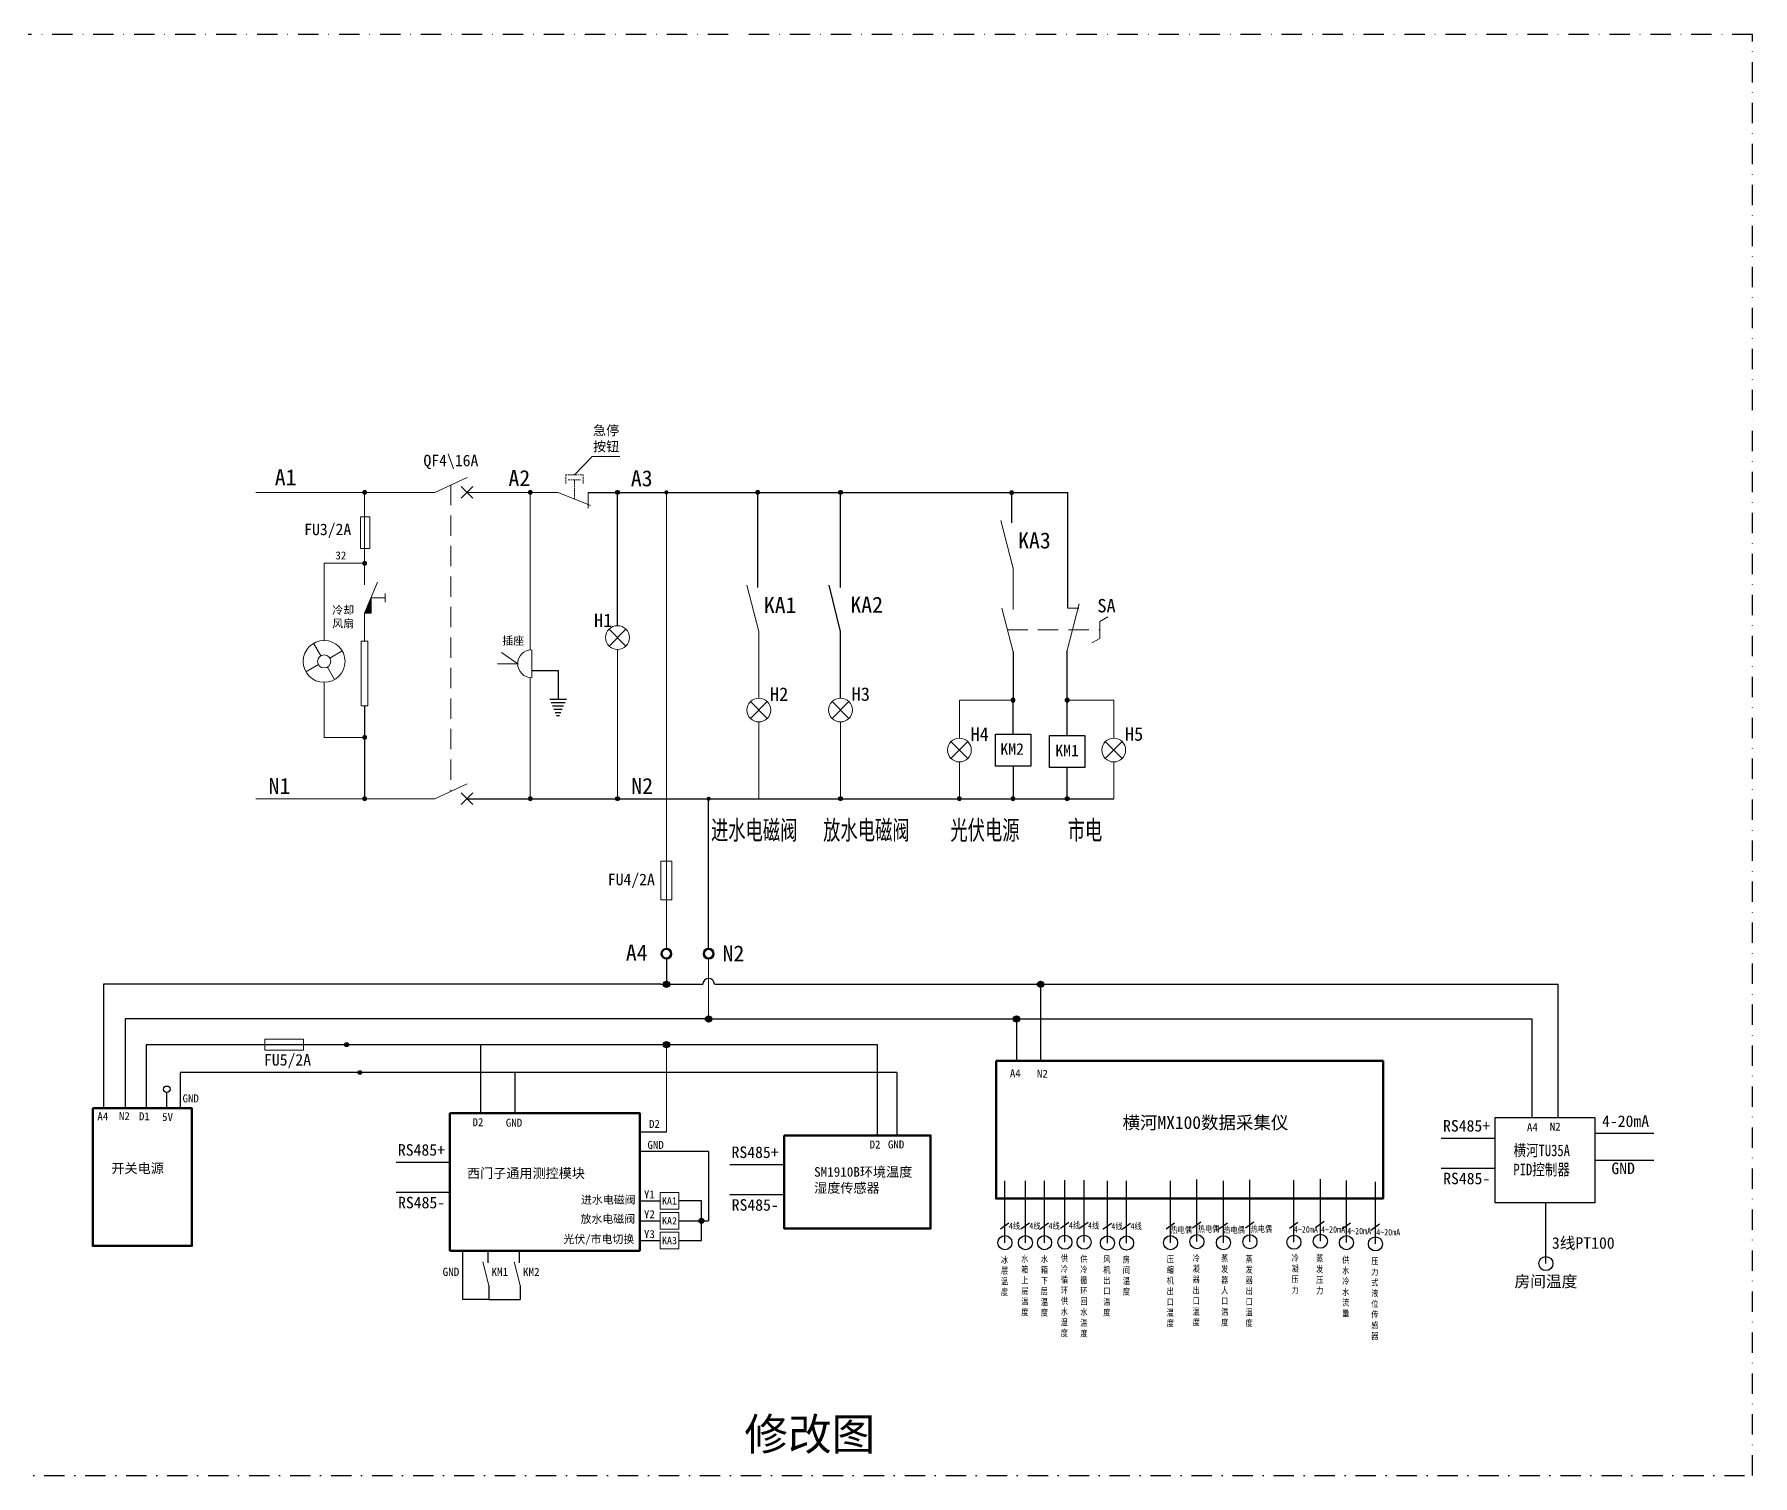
# Model space of a CAD drawing. Header units: millimetres. Extents: x -12 to 14427, y -3355744248 to 6060.
# Drawn here: x 6331 to 6868, y 2539 to 2989 of the extents above; entities that cross this region are included whole.
import ezdxf

# ---------------------------------------------------------------- set-up
doc = ezdxf.new("R2010")
doc.units = ezdxf.units.MM
for name, pattern in [('DASHDOT2', [12.7, 6.35, -3.175, 0, -3.175]), ('DASHED', [0.75, 0.5, -0.25]), ('DASHED2', [9.525, 6.35, -3.175])]:
    doc.linetypes.add(name, pattern=pattern)
doc.layers.add('1', color=7, linetype='Continuous')
doc.layers.add('图框_外框线', color=7, linetype='Continuous')
doc.layers.add('总内框线', color=7, linetype='Continuous', lineweight=50)
doc.styles.add('jdg', font='', dxfattribs={"width": 0.66})
doc.styles.get("Standard").update_dxf_attribs({"font": 'txt', "bigfont": 'gbcbig.shx'})
doc.styles.add('宋体', font='')
doc.styles.add('陈杰（2）', font='gbenor.shx', dxfattribs={"width": 0.8, "bigfont": 'gbcbig.shx'})
doc.styles.get('jdg').set_extended_font_data('FangSong_GB2312')
doc.styles.get('宋体').set_extended_font_data('SimSun')

msp = doc.modelspace()

# ---------------------------------------------------------------- hatches: boundary and pattern name
at = {"lineweight": 20}
h = msp.add_hatch(color=7, dxfattribs=at)
h.paths.add_polyline_path([(6434.62, 2845.57, 0.414214), (6435.27, 2846.22, 0.414214), (6434.62, 2846.86)])
h.paths.add_polyline_path([(6433.98, 2846.22, 0.414214), (6434.62, 2845.57), (6434.62, 2846.22)])
h.paths.add_polyline_path([(6434.62, 2846.22), (6434.62, 2846.86, 0.414214), (6433.98, 2846.22)])
h = msp.add_hatch(color=7, dxfattribs=at)
h.paths.add_polyline_path([(6434.62, 2845.57, 0.414214), (6435.27, 2846.22, 0.414214), (6434.62, 2846.86)])
h.paths.add_polyline_path([(6433.98, 2846.22, 0.414214), (6434.62, 2845.57), (6434.62, 2846.22)])
h.paths.add_polyline_path([(6434.62, 2846.22), (6434.62, 2846.86, 0.414214), (6433.98, 2846.22)])
h = msp.add_hatch(color=7, dxfattribs=at)
h.paths.add_polyline_path([(6486.37, 2845.57, 0.414214), (6487.01, 2846.22, 0.414214), (6486.37, 2846.86)])
h.paths.add_polyline_path([(6485.73, 2846.22, 0.414214), (6486.37, 2845.57), (6486.37, 2846.22)])
h.paths.add_polyline_path([(6486.37, 2846.22), (6486.37, 2846.86, 0.414214), (6485.73, 2846.22)])
h = msp.add_hatch(color=7, dxfattribs=at)
h.paths.add_polyline_path([(6486.37, 2845.57, 0.414214), (6487.01, 2846.22, 0.414214), (6486.37, 2846.86)])
h.paths.add_polyline_path([(6485.73, 2846.22, 0.414214), (6486.37, 2845.57), (6486.37, 2846.22)])
h.paths.add_polyline_path([(6486.37, 2846.22), (6486.37, 2846.86, 0.414214), (6485.73, 2846.22)])
h = msp.add_hatch(color=7, dxfattribs=at)
h.paths.add_polyline_path([(6513.62, 2845.57, 0.414214), (6514.26, 2846.22, 0.414214), (6513.62, 2846.86)])
h.paths.add_polyline_path([(6512.98, 2846.22, 0.414214), (6513.62, 2845.57), (6513.62, 2846.22)])
h.paths.add_polyline_path([(6513.62, 2846.22), (6513.62, 2846.86, 0.414214), (6512.98, 2846.22)])
h = msp.add_hatch(color=7, dxfattribs=at)
h.paths.add_polyline_path([(6513.62, 2845.57, 0.414214), (6514.26, 2846.22, 0.414214), (6513.62, 2846.86)])
h.paths.add_polyline_path([(6512.98, 2846.22, 0.414214), (6513.62, 2845.57), (6513.62, 2846.22)])
h.paths.add_polyline_path([(6513.62, 2846.22), (6513.62, 2846.86, 0.414214), (6512.98, 2846.22)])
h = msp.add_hatch(color=7, dxfattribs=at)
h.paths.add_polyline_path([(6528.9, 2845.57, 0.414214), (6529.54, 2846.22, 0.414214), (6528.9, 2846.86)])
h.paths.add_polyline_path([(6528.26, 2846.22, 0.414214), (6528.9, 2845.57), (6528.9, 2846.22)])
h.paths.add_polyline_path([(6528.9, 2846.22), (6528.9, 2846.86, 0.414214), (6528.26, 2846.22)])
h = msp.add_hatch(color=7, dxfattribs=at)
h.paths.add_polyline_path([(6528.9, 2845.57, 0.414214), (6529.54, 2846.22, 0.414214), (6528.9, 2846.86)])
h.paths.add_polyline_path([(6528.26, 2846.22, 0.414214), (6528.9, 2845.57), (6528.9, 2846.22)])
h.paths.add_polyline_path([(6528.9, 2846.22), (6528.9, 2846.86, 0.414214), (6528.26, 2846.22)])
h = msp.add_hatch(color=7, dxfattribs=at)
h.paths.add_polyline_path([(6557.42, 2845.57, 0.414214), (6558.06, 2846.22, 0.414214), (6557.42, 2846.86)])
h.paths.add_polyline_path([(6556.78, 2846.22, 0.414214), (6557.42, 2845.57), (6557.42, 2846.22)])
h.paths.add_polyline_path([(6557.42, 2846.22), (6557.42, 2846.86, 0.414214), (6556.78, 2846.22)])
h = msp.add_hatch(color=7, dxfattribs=at)
h.paths.add_polyline_path([(6557.42, 2845.57, 0.414214), (6558.06, 2846.22, 0.414214), (6557.42, 2846.86)])
h.paths.add_polyline_path([(6556.78, 2846.22, 0.414214), (6557.42, 2845.57), (6557.42, 2846.22)])
h.paths.add_polyline_path([(6557.42, 2846.22), (6557.42, 2846.86, 0.414214), (6556.78, 2846.22)])
h = msp.add_hatch(color=7, dxfattribs=at)
h.paths.add_polyline_path([(6583.27, 2845.57, 0.414214), (6583.91, 2846.22, 0.414214), (6583.27, 2846.86)])
h.paths.add_polyline_path([(6582.63, 2846.22, 0.414214), (6583.27, 2845.57), (6583.27, 2846.22)])
h.paths.add_polyline_path([(6583.27, 2846.22), (6583.27, 2846.86, 0.414214), (6582.63, 2846.22)])
h = msp.add_hatch(color=7, dxfattribs=at)
h.paths.add_polyline_path([(6583.27, 2845.57, 0.414214), (6583.91, 2846.22, 0.414214), (6583.27, 2846.86)])
h.paths.add_polyline_path([(6582.63, 2846.22, 0.414214), (6583.27, 2845.57), (6583.27, 2846.22)])
h.paths.add_polyline_path([(6583.27, 2846.22), (6583.27, 2846.86, 0.414214), (6582.63, 2846.22)])
h = msp.add_hatch(color=7, dxfattribs=at)
h.paths.add_polyline_path([(6636.75, 2845.5, 0.414214), (6637.39, 2846.14, 0.414214), (6636.75, 2846.79)])
h.paths.add_polyline_path([(6636.11, 2846.14, 0.414214), (6636.75, 2845.5), (6636.75, 2846.14)])
h.paths.add_polyline_path([(6636.75, 2846.14), (6636.75, 2846.79, 0.414214), (6636.11, 2846.14)])
h = msp.add_hatch(color=7, dxfattribs=at)
h.paths.add_polyline_path([(6636.75, 2845.5, 0.414214), (6637.39, 2846.14, 0.414214), (6636.75, 2846.79)])
h.paths.add_polyline_path([(6636.11, 2846.14, 0.414214), (6636.75, 2845.5), (6636.75, 2846.14)])
h.paths.add_polyline_path([(6636.75, 2846.14), (6636.75, 2846.79, 0.414214), (6636.11, 2846.14)])
h = msp.add_hatch(color=7, dxfattribs=at)
h.paths.add_polyline_path([(6434.62, 2823.43, 0.414214), (6435.27, 2824.07, 0.414214), (6434.62, 2824.71)])
h.paths.add_polyline_path([(6433.98, 2824.07, 0.414214), (6434.62, 2823.43), (6434.62, 2824.07)])
h.paths.add_polyline_path([(6434.62, 2824.07), (6434.62, 2824.71, 0.414214), (6433.98, 2824.07)])
h = msp.add_hatch(color=7, dxfattribs=at)
h.paths.add_polyline_path([(6434.62, 2823.43, 0.414214), (6435.27, 2824.07, 0.414214), (6434.62, 2824.71)])
h.paths.add_polyline_path([(6433.98, 2824.07, 0.414214), (6434.62, 2823.43), (6434.62, 2824.07)])
h.paths.add_polyline_path([(6434.62, 2824.07), (6434.62, 2824.71, 0.414214), (6433.98, 2824.07)])
msp.add_hatch(color=7, dxfattribs=at).paths.add_polyline_path([(6436.66, 2813.33), (6434.62, 2808.48), (6436.64, 2808.48)])
h = msp.add_hatch(color=7, dxfattribs=at)
h.paths.add_polyline_path([(6637.17, 2780.67, 0.414214), (6637.82, 2781.31, 0.414214), (6637.17, 2781.95)])
h.paths.add_polyline_path([(6636.53, 2781.31, 0.414214), (6637.17, 2780.67), (6637.17, 2781.31)])
h.paths.add_polyline_path([(6637.17, 2781.31), (6637.17, 2781.95, 0.414214), (6636.53, 2781.31)])
h = msp.add_hatch(color=7, dxfattribs=at)
h.paths.add_polyline_path([(6637.17, 2780.67, 0.414214), (6637.82, 2781.31, 0.414214), (6637.17, 2781.95)])
h.paths.add_polyline_path([(6636.53, 2781.31, 0.414214), (6637.17, 2780.67), (6637.17, 2781.31)])
h.paths.add_polyline_path([(6637.17, 2781.31), (6637.17, 2781.95, 0.414214), (6636.53, 2781.31)])
h = msp.add_hatch(color=7, dxfattribs=at)
h.paths.add_polyline_path([(6654.07, 2780.67, 0.414214), (6654.72, 2781.31, 0.414214), (6654.07, 2781.95)])
h.paths.add_polyline_path([(6653.43, 2781.31, 0.414214), (6654.07, 2780.67), (6654.07, 2781.31)])
h.paths.add_polyline_path([(6654.07, 2781.31), (6654.07, 2781.95, 0.414214), (6653.43, 2781.31)])
h = msp.add_hatch(color=7, dxfattribs=at)
h.paths.add_polyline_path([(6654.07, 2780.67, 0.414214), (6654.72, 2781.31, 0.414214), (6654.07, 2781.95)])
h.paths.add_polyline_path([(6653.43, 2781.31, 0.414214), (6654.07, 2780.67), (6654.07, 2781.31)])
h.paths.add_polyline_path([(6654.07, 2781.31), (6654.07, 2781.95, 0.414214), (6653.43, 2781.31)])
h = msp.add_hatch(color=7, dxfattribs=at)
h.paths.add_polyline_path([(6434.62, 2769.06, 0.414214), (6435.27, 2769.7, 0.414214), (6434.62, 2770.34)])
h.paths.add_polyline_path([(6433.98, 2769.7, 0.414214), (6434.62, 2769.06), (6434.62, 2769.7)])
h.paths.add_polyline_path([(6434.62, 2769.7), (6434.62, 2770.34, 0.414214), (6433.98, 2769.7)])
h = msp.add_hatch(color=7, dxfattribs=at)
h.paths.add_polyline_path([(6434.62, 2769.06, 0.414214), (6435.27, 2769.7, 0.414214), (6434.62, 2770.34)])
h.paths.add_polyline_path([(6433.98, 2769.7, 0.414214), (6434.62, 2769.06), (6434.62, 2769.7)])
h.paths.add_polyline_path([(6434.62, 2769.7), (6434.62, 2770.34, 0.414214), (6433.98, 2769.7)])
h = msp.add_hatch(color=7, dxfattribs=at)
h.paths.add_polyline_path([(6434.62, 2749.88, 0.414214), (6435.27, 2750.52, 0.414214), (6434.62, 2751.16)])
h.paths.add_polyline_path([(6433.98, 2750.52, 0.414214), (6434.62, 2749.88), (6434.62, 2750.52)])
h.paths.add_polyline_path([(6434.62, 2750.52), (6434.62, 2751.16, 0.414214), (6433.98, 2750.52)])
h = msp.add_hatch(color=7, dxfattribs=at)
h.paths.add_polyline_path([(6434.62, 2749.88, 0.414214), (6435.27, 2750.52, 0.414214), (6434.62, 2751.16)])
h.paths.add_polyline_path([(6433.98, 2750.52, 0.414214), (6434.62, 2749.88), (6434.62, 2750.52)])
h.paths.add_polyline_path([(6434.62, 2750.52), (6434.62, 2751.16, 0.414214), (6433.98, 2750.52)])
h = msp.add_hatch(color=7, dxfattribs=at)
h.paths.add_polyline_path([(6486.37, 2749.88, 0.414214), (6487.01, 2750.52, 0.414214), (6486.37, 2751.16)])
h.paths.add_polyline_path([(6485.73, 2750.52, 0.414214), (6486.37, 2749.88), (6486.37, 2750.52)])
h.paths.add_polyline_path([(6486.37, 2750.52), (6486.37, 2751.16, 0.414214), (6485.73, 2750.52)])
h = msp.add_hatch(color=7, dxfattribs=at)
h.paths.add_polyline_path([(6486.37, 2749.88, 0.414214), (6487.01, 2750.52, 0.414214), (6486.37, 2751.16)])
h.paths.add_polyline_path([(6485.73, 2750.52, 0.414214), (6486.37, 2749.88), (6486.37, 2750.52)])
h.paths.add_polyline_path([(6486.37, 2750.52), (6486.37, 2751.16, 0.414214), (6485.73, 2750.52)])
h = msp.add_hatch(color=7, dxfattribs=at)
h.paths.add_polyline_path([(6513.62, 2749.88, 0.414214), (6514.26, 2750.52, 0.414214), (6513.62, 2751.16)])
h.paths.add_polyline_path([(6512.98, 2750.52, 0.414214), (6513.62, 2749.88), (6513.62, 2750.52)])
h.paths.add_polyline_path([(6513.62, 2750.52), (6513.62, 2751.16, 0.414214), (6512.98, 2750.52)])
h = msp.add_hatch(color=7, dxfattribs=at)
h.paths.add_polyline_path([(6513.62, 2749.88, 0.414214), (6514.26, 2750.52, 0.414214), (6513.62, 2751.16)])
h.paths.add_polyline_path([(6512.98, 2750.52, 0.414214), (6513.62, 2749.88), (6513.62, 2750.52)])
h.paths.add_polyline_path([(6513.62, 2750.52), (6513.62, 2751.16, 0.414214), (6512.98, 2750.52)])
h = msp.add_hatch(color=7, dxfattribs=at)
h.paths.add_polyline_path([(6542.08, 2749.88, 0.414214), (6542.72, 2750.52, 0.414214), (6542.08, 2751.16)])
h.paths.add_polyline_path([(6541.44, 2750.52, 0.414214), (6542.08, 2749.88), (6542.08, 2750.52)])
h.paths.add_polyline_path([(6542.08, 2750.52), (6542.08, 2751.16, 0.414214), (6541.44, 2750.52)])
h = msp.add_hatch(color=7, dxfattribs=at)
h.paths.add_polyline_path([(6542.08, 2749.88, 0.414214), (6542.72, 2750.52, 0.414214), (6542.08, 2751.16)])
h.paths.add_polyline_path([(6541.44, 2750.52, 0.414214), (6542.08, 2749.88), (6542.08, 2750.52)])
h.paths.add_polyline_path([(6542.08, 2750.52), (6542.08, 2751.16, 0.414214), (6541.44, 2750.52)])
h = msp.add_hatch(color=7, dxfattribs=at)
h.paths.add_polyline_path([(6583.27, 2749.88, 0.414214), (6583.91, 2750.52, 0.414214), (6583.27, 2751.16)])
h.paths.add_polyline_path([(6582.63, 2750.52, 0.414214), (6583.27, 2749.88), (6583.27, 2750.52)])
h.paths.add_polyline_path([(6583.27, 2750.52), (6583.27, 2751.16, 0.414214), (6582.63, 2750.52)])
h = msp.add_hatch(color=7, dxfattribs=at)
h.paths.add_polyline_path([(6583.27, 2749.88, 0.414214), (6583.91, 2750.52, 0.414214), (6583.27, 2751.16)])
h.paths.add_polyline_path([(6582.63, 2750.52, 0.414214), (6583.27, 2749.88), (6583.27, 2750.52)])
h.paths.add_polyline_path([(6583.27, 2750.52), (6583.27, 2751.16, 0.414214), (6582.63, 2750.52)])
h = msp.add_hatch(color=7, dxfattribs=at)
h.paths.add_polyline_path([(6620.41, 2749.88, 0.414214), (6621.05, 2750.52, 0.414214), (6620.41, 2751.16)])
h.paths.add_polyline_path([(6619.76, 2750.52, 0.414214), (6620.41, 2749.88), (6620.41, 2750.52)])
h.paths.add_polyline_path([(6620.41, 2750.52), (6620.41, 2751.16, 0.414214), (6619.76, 2750.52)])
h = msp.add_hatch(color=7, dxfattribs=at)
h.paths.add_polyline_path([(6620.41, 2749.88, 0.414214), (6621.05, 2750.52, 0.414214), (6620.41, 2751.16)])
h.paths.add_polyline_path([(6619.76, 2750.52, 0.414214), (6620.41, 2749.88), (6620.41, 2750.52)])
h.paths.add_polyline_path([(6620.41, 2750.52), (6620.41, 2751.16, 0.414214), (6619.76, 2750.52)])
h = msp.add_hatch(color=7, dxfattribs=at)
h.paths.add_polyline_path([(6637.17, 2749.88, 0.414214), (6637.82, 2750.52, 0.414214), (6637.17, 2751.16)])
h.paths.add_polyline_path([(6636.53, 2750.52, 0.414214), (6637.17, 2749.88), (6637.17, 2750.52)])
h.paths.add_polyline_path([(6637.17, 2750.52), (6637.17, 2751.16, 0.414214), (6636.53, 2750.52)])
h = msp.add_hatch(color=7, dxfattribs=at)
h.paths.add_polyline_path([(6637.17, 2749.88, 0.414214), (6637.82, 2750.52, 0.414214), (6637.17, 2751.16)])
h.paths.add_polyline_path([(6636.53, 2750.52, 0.414214), (6637.17, 2749.88), (6637.17, 2750.52)])
h.paths.add_polyline_path([(6637.17, 2750.52), (6637.17, 2751.16, 0.414214), (6636.53, 2750.52)])
h = msp.add_hatch(color=7, dxfattribs=at)
h.paths.add_polyline_path([(6654.07, 2749.88, 0.414214), (6654.72, 2750.52, 0.414214), (6654.07, 2751.16)])
h.paths.add_polyline_path([(6653.43, 2750.52, 0.414214), (6654.07, 2749.88), (6654.07, 2750.52)])
h.paths.add_polyline_path([(6654.07, 2750.52), (6654.07, 2751.16, 0.414214), (6653.43, 2750.52)])
h = msp.add_hatch(color=7, dxfattribs=at)
h.paths.add_polyline_path([(6654.07, 2749.88, 0.414214), (6654.72, 2750.52, 0.414214), (6654.07, 2751.16)])
h.paths.add_polyline_path([(6653.43, 2750.52, 0.414214), (6654.07, 2749.88), (6654.07, 2750.52)])
h.paths.add_polyline_path([(6654.07, 2750.52), (6654.07, 2751.16, 0.414214), (6653.43, 2750.52)])
at = {"layer": '总内框线', "lineweight": -3}
for points in [[(6529.9, 2692.57, 1), (6527.89, 2692.57, 1)], [(6646.78, 2692.57, 1), (6644.77, 2692.57, 1)], [(6543.08, 2681.74, 1), (6541.08, 2681.74, 1)], [(6639.29, 2681.74, 1), (6637.28, 2681.74, 1)], [(6429.61, 2673.71, 1), (6428.41, 2673.71, 1)], [(6529.9, 2673.71, 1), (6527.89, 2673.71, 1)], [(6433.75, 2665.03, 1), (6432.55, 2665.03, 1)], [(6540.65, 2618.68, 1), (6539.05, 2618.68, 1)]]:
    msp.add_hatch(color=256, dxfattribs=at).paths.add_polyline_path(points)

# ---------------------------------------------------------------- linework, layer by layer
at = {"color": 7, "lineweight": 20}
for p, q in [((6505.7, 2857.46), (6500.15, 2851.69)), ((6514.35, 2857.46), (6505.7, 2857.46)), ((6466.63, 2850.85), (6456.54, 2846.22)), ((6400.65, 2846.22), (6456.54, 2846.22)), ((6434.62, 2817.33), (6434.62, 2846.22)), ((6464.77, 2844.39), (6468.42, 2848.04)), ((6464.77, 2848.04), (6468.42, 2844.39)), ((6466.6, 2846.22), (6495.1, 2846.22)), ((6486.37, 2797.03), (6486.37, 2846.22)), ((6505.2, 2842.12), (6495.1, 2846.22)), ((6504.45, 2846.22), (6504.45, 2841.29)), ((6528.9, 2703.62), (6528.9, 2846.22)), ((6633.4, 2837.42), (6637.1, 2822.9)), ((6434.62, 2824.07), (6421.98, 2824.07)), ((6421.98, 2824.07), (6421.98, 2799.97)), ((6434.62, 2808.48), (6438.7, 2818.17)), ((6637.17, 2809.68), (6637.17, 2822.82)), ((6436.64, 2808.48), (6436.66, 2813.33)), ((6436.66, 2813.33), (6441.03, 2813.33)), ((6441.03, 2814.68), (6441.03, 2811.97)), ((6554.07, 2817.24), (6557.76, 2802.72)), ((6434.62, 2799.78), (6434.62, 2808.48)), ((6434.62, 2808.48), (6436.64, 2808.48)), ((6633.7, 2810.08), (6637.17, 2796.43)), ((6657.78, 2811.43), (6654.07, 2796.88)), ((6657.75, 2810.1), (6654.27, 2810.1)), ((6510.99, 2803.49), (6516.25, 2798.23)), ((6516.25, 2803.49), (6510.99, 2798.23)), ((6557.76, 2781.96), (6557.76, 2802.72)), ((6420.95, 2795.2), (6418.71, 2799.09)), ((6423.75, 2794.45), (6427.64, 2796.7)), ((6486.82, 2788.32), (6486.82, 2797.05)), ((6513.62, 2797.14), (6513.62, 2750.52)), ((6420.2, 2792.41), (6416.32, 2790.16)), ((6423, 2791.66), (6425.24, 2787.77)), ((6482.45, 2792.69), (6476.15, 2792.69)), ((6482.45, 2792.69), (6477.38, 2796.23)), ((6421.98, 2786.89), (6421.98, 2769.7)), ((6486.37, 2788.34), (6486.37, 2750.52)), ((6555.14, 2780.87), (6560.39, 2775.61)), ((6560.39, 2780.87), (6555.14, 2775.61)), ((6580.64, 2780.87), (6585.9, 2775.61)), ((6585.9, 2780.87), (6580.64, 2775.61)), ((6637.17, 2781.31), (6620.41, 2781.31)), ((6620.41, 2769.46), (6620.41, 2781.31)), ((6654.07, 2781.31), (6668.62, 2781.31)), ((6668.62, 2769.46), (6668.62, 2781.31)), ((6434.62, 2769.7), (6421.98, 2769.7)), ((6557.77, 2750.52), (6557.77, 2774.52)), ((6583.27, 2750.52), (6583.27, 2774.52)), ((6617.78, 2768.38), (6623.04, 2763.12)), ((6623.04, 2768.38), (6617.78, 2763.12)), ((6665.99, 2768.38), (6671.25, 2763.12)), ((6671.25, 2768.38), (6665.99, 2763.12)), ((6620.41, 2750.52), (6620.41, 2762.03)), ((6668.62, 2750.52), (6668.62, 2762.03)), ((6466.63, 2755.16), (6456.54, 2750.52)), ((6400.65, 2750.52), (6456.54, 2750.52)), ((6464.77, 2748.7), (6468.42, 2752.34)), ((6464.77, 2752.34), (6468.42, 2748.7)), ((6542.08, 2700.78), (6542.08, 2681.74)), ((6528.9, 2646.37), (6528.9, 2673.71)), ((6542.08, 2618.68), (6542.08, 2640.33)), ((6471.51, 2605.93), (6473.4, 2598.49)), ((6481.33, 2605.93), (6483.23, 2598.49))]:
    msp.add_line(p, q, dxfattribs=at)
at = {"color": 7, "linetype": 'DASHED', "lineweight": 20}
for p, q in [((6497.43, 2849), (6497.43, 2851.69)), ((6497.43, 2851.69), (6502.87, 2851.69)), ((6498.26, 2850.15), (6502.04, 2850.15)), ((6500.15, 2844.17), (6500.15, 2850.15)), ((6502.87, 2849), (6502.87, 2851.69))]:
    msp.add_line(p, q, dxfattribs=at)
at = {"color": 7, "linetype": 'DASHED2', "lineweight": 20}
for p, q in [((6461.58, 2848.54), (6461.58, 2752.84)), ((6666.83, 2807.33), (6664.29, 2805.91)), ((6635.44, 2803.25), (6664.29, 2803.25)), ((6664.29, 2805.91), (6664.29, 2800.6)), ((6664.29, 2800.6), (6661.75, 2799.18))]:
    msp.add_line(p, q, dxfattribs=at)
at = {"color": 7}
for p, q in [((6513.62, 2804.57), (6513.62, 2846.22)), ((6486.82, 2790.54), (6495.06, 2790.54)), ((6495.06, 2790.54), (6495.06, 2781.62)), ((6492.44, 2781.62), (6497.68, 2781.62)), ((6492.88, 2780.57), (6497.24, 2780.57)), ((6434.62, 2779.52), (6434.62, 2750.52)), ((6493.33, 2779.52), (6496.8, 2779.52)), ((6493.77, 2778.47), (6496.35, 2778.47)), ((6494.19, 2777.48), (6495.93, 2777.48)), ((6494.61, 2776.49), (6495.52, 2776.49))]:
    msp.add_line(p, q, dxfattribs=at)
at = {"color": 7, "lineweight": 20}
for points in [[(6433.32, 2828.72), (6436.23, 2828.72), (6436.23, 2838.61), (6433.32, 2838.61)], [(6433.6, 2779.52), (6435.65, 2779.52), (6435.65, 2799.78), (6433.6, 2799.78)], [(6527.18, 2718.9), (6530.62, 2718.9), (6530.62, 2731.05), (6527.18, 2731.05)], [(6415.58, 2671.99), (6415.58, 2675.43), (6403.43, 2675.43), (6403.43, 2671.99)], [(6526.93, 2622.32), (6532.8, 2622.32), (6532.8, 2627.52), (6526.93, 2627.52)], [(6526.93, 2616.1), (6532.8, 2616.1), (6532.8, 2621.29), (6526.93, 2621.29)], [(6526.93, 2609.92), (6532.8, 2609.92), (6532.8, 2615.12), (6526.93, 2615.12)]]:
    msp.add_lwpolyline(points, close=True, dxfattribs=at)
for centre, radius in [((6434.62, 2846.22), 0.642), ((6434.62, 2846.22), 0.642), ((6486.37, 2846.22), 0.642), ((6486.37, 2846.22), 0.642), ((6513.62, 2846.22), 0.642), ((6513.62, 2846.22), 0.642), ((6557.42, 2846.22), 0.642), ((6557.42, 2846.22), 0.642), ((6557.42, 2846.22), 0.642), ((6557.42, 2846.22), 0.642), ((6583.27, 2846.22), 0.642), ((6583.27, 2846.22), 0.642), ((6636.75, 2846.14), 0.642), ((6636.75, 2846.14), 0.642), ((6434.62, 2824.07), 0.642), ((6434.62, 2824.07), 0.642), ((6513.62, 2800.86), 3.72), ((6421.98, 2793.43), 6.54), ((6421.98, 2793.43), 2.05), ((6557.76, 2778.24), 3.72), ((6583.27, 2778.24), 3.72), ((6637.17, 2781.31), 0.642), ((6637.17, 2781.31), 0.642), ((6654.07, 2781.31), 0.642), ((6654.07, 2781.31), 0.642), ((6434.62, 2769.7), 0.642), ((6434.62, 2769.7), 0.642), ((6620.41, 2765.75), 3.72), ((6668.62, 2765.75), 3.72), ((6434.62, 2750.52), 0.642), ((6434.62, 2750.52), 0.642), ((6486.37, 2750.52), 0.642), ((6486.37, 2750.52), 0.642), ((6513.62, 2750.52), 0.642), ((6513.62, 2750.52), 0.642), ((6583.27, 2750.52), 0.642), ((6583.27, 2750.52), 0.642), ((6620.41, 2750.52), 0.642), ((6620.41, 2750.52), 0.642), ((6637.17, 2750.52), 0.642), ((6637.17, 2750.52), 0.642), ((6654.07, 2750.52), 0.642), ((6654.07, 2750.52), 0.642), ((6542.08, 2702.12), 1.34)]:
    msp.add_circle(centre, radius, dxfattribs=at)
msp.add_arc((6486.82, 2792.69), 4.37, 90, 270, dxfattribs=at)
at = {"layer": '图框_外框线'}
for p, q in [((6528.9, 2646.37), (6520.57, 2646.37)), ((6542.08, 2640.33), (6542.08, 2618.68))]:
    msp.add_line(p, q, dxfattribs=at)
msp.add_circle((6372.84, 2659.79), 1, dxfattribs=at)
at = {"layer": '总内框线', "lineweight": -3}
for p, q in [((6504.45, 2846.22), (6654.27, 2846.22)), ((6557.42, 2816.54), (6557.42, 2846.22)), ((6583.27, 2816.54), (6583.27, 2846.22)), ((6636.75, 2836.72), (6636.75, 2846.14)), ((6654.27, 2810.1), (6654.27, 2846.33)), ((6583.27, 2802.72), (6579.69, 2817.24)), ((6583.27, 2781.96), (6583.27, 2802.72)), ((6637.17, 2796.51), (6637.17, 2781.33)), ((6654.07, 2781.42), (6654.07, 2796.88)), ((6637.17, 2770.74), (6637.17, 2781.31)), ((6654.07, 2770.29), (6654.07, 2781.31)), ((6637.17, 2760.75), (6637.17, 2750.52)), ((6654.07, 2750.52), (6654.07, 2760.3)), ((6466.6, 2750.52), (6668.62, 2750.52)), ((6542.08, 2703.46), (6542.08, 2750.52)), ((6528.9, 2700.62), (6528.9, 2692.57)), ((6527.13, 2692.57), (6353.06, 2692.57)), ((6353.06, 2692.57), (6353.06, 2653.87)), ((6527.13, 2692.57), (6540.27, 2692.57)), ((6543.89, 2692.57), (6807.42, 2692.57)), ((6645.78, 2692.57), (6645.78, 2668.66)), ((6807.42, 2650.92), (6807.42, 2692.57)), ((6542.08, 2681.74), (6359.8, 2681.74)), ((6359.8, 2681.74), (6359.8, 2653.87)), ((6542.08, 2681.74), (6638.28, 2681.74)), ((6638.28, 2681.74), (6638.28, 2668.66)), ((6638.28, 2681.74), (6799.27, 2681.74)), ((6799.27, 2681.74), (6799.27, 2650.92)), ((6594.85, 2673.71), (6366.41, 2673.71)), ((6366.41, 2673.71), (6366.41, 2653.87)), ((6470.82, 2673.71), (6470.82, 2652.34)), ((6594.85, 2645.37), (6594.85, 2673.71)), ((6600.84, 2665.03), (6376.98, 2665.03)), ((6376.98, 2665.03), (6376.98, 2653.87)), ((6481.52, 2665.03), (6481.52, 2652.34)), ((6600.84, 2665.03), (6600.84, 2645.37)), ((6372.84, 2654.08), (6372.84, 2658.79)), ((6818.88, 2646.09), (6837.29, 2646.09)), ((6787.76, 2644.4), (6770.95, 2644.4)), ((6461.31, 2636.87), (6444.5, 2636.87)), ((6542.08, 2640.33), (6520.57, 2640.33)), ((6565.52, 2636.14), (6548.71, 2636.14)), ((6818.88, 2637.59), (6837.29, 2637.59)), ((6634.64, 2611.86), (6634.64, 2631.23)), ((6641.04, 2611.86), (6641.04, 2631.23)), ((6647.02, 2611.86), (6647.02, 2631.23)), ((6653.38, 2612.01), (6653.38, 2631.38)), ((6659.36, 2612.01), (6659.36, 2631.38)), ((6666.66, 2611.75), (6666.66, 2631.13)), ((6672.64, 2611.75), (6672.64, 2631.13)), ((6686.36, 2611.86), (6686.36, 2631.23)), ((6694.61, 2612.18), (6694.61, 2631.55)), ((6702.88, 2611.85), (6702.88, 2631.22)), ((6711.14, 2612.16), (6711.14, 2631.54)), ((6724.91, 2612.01), (6724.91, 2631.38)), ((6733.16, 2612.32), (6733.16, 2631.7)), ((6741.31, 2611.87), (6741.31, 2631.24)), ((6750.38, 2611.47), (6750.38, 2630.84)), ((6787.76, 2635.03), (6770.95, 2635.03)), ((6461.31, 2627.5), (6444.5, 2627.5)), ((6520.86, 2624.92), (6526.93, 2624.92)), ((6539.85, 2624.92), (6532.8, 2624.92)), ((6539.85, 2612.52), (6539.85, 2624.92)), ((6565.52, 2626.76), (6548.71, 2626.76)), ((6803.61, 2605.35), (6803.61, 2624.27)), ((6520.86, 2618.7), (6526.93, 2618.7)), ((6532.8, 2618.68), (6542.08, 2618.68)), ((6633.23, 2616.21), (6635.87, 2618.09)), ((6639.63, 2616.21), (6642.27, 2618.09)), ((6645.61, 2616.21), (6648.25, 2618.09)), ((6651.97, 2616.36), (6654.61, 2618.24)), ((6657.95, 2616.36), (6660.6, 2618.24)), ((6665.25, 2616.11), (6667.89, 2617.98)), ((6671.23, 2616.11), (6673.88, 2617.98)), ((6684.95, 2616.21), (6687.59, 2618.09)), ((6693.2, 2616.53), (6695.85, 2618.41)), ((6701.47, 2616.2), (6704.11, 2618.08)), ((6709.73, 2616.52), (6712.37, 2618.39)), ((6723.5, 2616.36), (6726.14, 2618.24)), ((6731.75, 2616.68), (6734.4, 2618.55)), ((6739.9, 2616.22), (6742.54, 2618.1)), ((6748.97, 2615.82), (6751.62, 2617.7)), ((6465.36, 2594.16), (6465.36, 2609.32)), ((6473.22, 2605.57), (6473.22, 2609.32)), ((6483.05, 2605.57), (6483.05, 2609.32)), ((6520.86, 2612.52), (6526.93, 2612.52)), ((6532.8, 2612.52), (6539.85, 2612.52)), ((6473.4, 2598.49), (6473.4, 2594.16)), ((6483.23, 2598.49), (6483.23, 2594.16)), ((6473.4, 2594.16), (6465.36, 2594.16)), ((6473.4, 2594.16), (6483.23, 2594.16))]:
    msp.add_line(p, q, dxfattribs=at)
at = {"layer": '总内框线', "color": 1, "linetype": 'DASHDOT2', "lineweight": -3}
msp.add_lwpolyline([(5758.55, 2539.1), (6868.19, 2539.1), (6868.19, 2989.29), (5758.55, 2989.29)], close=True, dxfattribs=at)
at = {"layer": '总内框线', "lineweight": -3}
for points in [[(6631.64, 2770.74), (6642.71, 2770.74), (6642.71, 2760.75), (6631.64, 2760.75)], [(6648.53, 2770.29), (6659.61, 2770.29), (6659.61, 2760.3), (6648.53, 2760.3)], [(6787.76, 2650.92), (6818.88, 2650.92), (6818.88, 2624.27), (6787.76, 2624.27)]]:
    msp.add_lwpolyline(points, close=True, dxfattribs=at)
at = {"layer": '总内框线'}
for points in [[(6631.87, 2668.66), (6752.77, 2668.66), (6752.77, 2625.64), (6631.87, 2625.64)], [(6349.7, 2653.87), (6380.67, 2653.87), (6380.67, 2610.85), (6349.7, 2610.85)], [(6461.27, 2652.34), (6520.57, 2652.34), (6520.57, 2609.32), (6461.27, 2609.32)], [(6565.71, 2645.37), (6611.41, 2645.37), (6611.41, 2616.29), (6565.71, 2616.29)]]:
    msp.add_lwpolyline(points, close=True, dxfattribs=at)
for centre in [(6528.9, 2702.12), (6542.08, 2702.12)]:
    msp.add_circle(centre, 1.5, dxfattribs=at)
at = {"layer": '总内框线', "lineweight": -3}
for centre, radius in [((6528.9, 2692.57), 1), ((6645.78, 2692.57), 1), ((6542.08, 2681.74), 1), ((6638.28, 2681.74), 1), ((6429.01, 2673.71), 0.602), ((6528.9, 2673.71), 1), ((6433.15, 2665.03), 0.602), ((6539.85, 2618.68), 0.802), ((6634.64, 2611.86), 2.2), ((6641.04, 2611.86), 2.2), ((6647.02, 2611.86), 2.2), ((6653.38, 2612.01), 2.2), ((6659.36, 2612.01), 2.2), ((6666.66, 2611.75), 2.2), ((6672.64, 2611.75), 2.2), ((6686.36, 2611.86), 2.2), ((6694.61, 2612.18), 2.2), ((6702.88, 2611.85), 2.2), ((6711.14, 2612.16), 2.2), ((6724.91, 2612.01), 2.2), ((6733.16, 2612.32), 2.2), ((6741.31, 2611.87), 2.2), ((6750.38, 2611.47), 2.2), ((6803.61, 2605.35), 2.2)]:
    msp.add_circle(centre, radius, dxfattribs=at)
msp.add_arc((6542.08, 2692.56), 1.81, 0, 180, dxfattribs=at)

# ---------------------------------------------------------------- texts
at = {"color": 7, "lineweight": 20, "attachment_point": 5}
for s, insert, char_height, width in [('\\A1;{\\fSimSun|b0|i0|c134|p2;QF4\\\\16A}', (6461.58, 2855.73), 3.6, 15.1495), ('{\\fSimSun|b0|i0|c134|p2;FU3/2A}', (6423.11, 2834.23), 3.6, 15.7033), ('{\\fSimSun|b0|i0|c134|p2;SA}', (6666.37, 2810.8), 4.2, 15.1495), ('{\\fFangSong_GB2312|b0|i0|c134|p49;H1}', (6509.16, 2806.25), 4.2, 15.1495), ('{\\fFangSong_GB2312|b0|i0|c134|p49;H2}', (6564.11, 2783.19), 4.2, 15.1495), ('{\\fFangSong_GB2312|b0|i0|c134|p49;H3}', (6589.62, 2783.19), 4.2, 15.1495), ('{\\fFangSong_GB2312|b0|i0|c134|p49;H4}', (6626.75, 2770.7), 4.2, 15.1495), ('{\\fFangSong_GB2312|b0|i0|c134|p49;H5}', (6674.97, 2770.7), 4.2, 15.1495), ('{\\fSimSun|b0|i0|c134|p2;FU4/2A}', (6517.94, 2724.89), 3.6, 15.7033), ('{\\fSimSun|b0|i0|c134|p2;FU5/2A}', (6410.55, 2668.54), 3.6, 15.7033)]:
    msp.add_mtext(s, dxfattribs=dict(at, insert=insert, char_height=char_height, width=width))
at = {"char_height": 6, "attachment_point": 5, "style": 'jdg'}
for s, insert, width in [('{\\fSimSun|b0|i0|c134|p2;进水电磁阀}', (6556.32, 2740.4), 29.8265), ('{\\fSimSun|b0|i0|c134|p2;放水电磁阀}', (6591.36, 2740.4), 29.605), ('{\\fSimSun|b0|i0|c134|p2;光伏电源}', (6628.41, 2740.39), 24.139), ('{\\fSimSun|b0|i0|c134|p2;市电}', (6659.64, 2740.39), 14.6095)]:
    msp.add_mtext(s, dxfattribs=dict(at, insert=insert, width=width))
at = {"lineweight": 15, "char_height": 3.6, "width": 11.3007, "attachment_point": 5}
for s, insert in [('{\\fSimSun|b0|i0|c134|p2;4-20mA}', (6828.5, 2649.8)), ('{\\fSimSun|b0|i0|c134|p2;RS485+}', (6778.83, 2648.34)), ('{\\fSimSun|b0|i0|c134|p2;RS485+}', (6452.38, 2640.81)), ('{\\fSimSun|b0|i0|c134|p2;RS485+}', (6556.59, 2640.07)), ('{\\fSimSun|b0|i0|c134|p2;GND}', (6827.75, 2635.06)), ('{\\fSimSun|b0|i0|c134|p2;RS485-}', (6778.88, 2631.89)), ('{\\fSimSun|b0|i0|c134|p2;RS485-}', (6452.43, 2624.36)), ('{\\fSimSun|b0|i0|c134|p2;RS485-}', (6556.64, 2623.62))]:
    msp.add_mtext(s, dxfattribs=dict(at, insert=insert))
at = {"lineweight": 15, "char_height": 3.6, "attachment_point": 5}
for s, insert in [('{\\fSimSun|b0|i0|c134|p2;3线PT100}', (6815.29, 2611.58)), ('{\\fSimSun|b0|i0|c134|p2;房间温度}', (6803.61, 2599.56))]:
    msp.add_mtext_dynamic_manual_height_columns(s, width=27.7177, gutter_width=99.96, heights=[0], dxfattribs=dict(at, insert=insert))
at = {"layer": '1', "color": 7, "lineweight": 20, "attachment_point": 5}
for s, insert, char_height, width in [('{\\fSimSun|b0|i0|c134|p2;急停按钮}', (6510.07, 2862.89), 3, 11.4894), ('{\\fSimSun|b0|i0|c134|p2;A1}', (6409.97, 2850.93), 5, 8.1507), ('{\\fSimSun|b0|i0|c134|p2;A2}', (6482.96, 2850.68), 5, 8.1507), ('{\\fSimSun|b0|i0|c134|p2;A3}', (6521.18, 2850.58), 5, 8.1507), ('{\\fSimSun|b0|i0|c134|p2;KA3}', (6643.85, 2831.18), 5, 8.1507), ('{\\fSimSun|b0|i0|c134|p2;32}', (6427.21, 2826.51), 2.5, 8.1507), ('{\\fSimSun|b0|i0|c134|p2;KA1}', (6564.44, 2811), 5, 8.1507), ('{\\fSimSun|b0|i0|c134|p2;KA2}', (6591.45, 2811.14), 5, 8.1507), ('{\\fSimSun|b0|i0|c134|p2;冷却风扇}', (6427.94, 2807.2), 2.5, 8.5682), ('{\\fSimSun|b0|i0|c134|p2;插座}', (6481.05, 2799.73), 2.5, 8.7127), ('{\\fSimSun|b0|i0|c134|p2;KM2}', (6636.89, 2766.05), 3.6, 12.226), ('{\\fSimSun|b0|i0|c134|p2;KM1}', (6654.05, 2765.6), 3.6, 12.226), ('{\\fSimSun|b0|i0|c134|p2;N1}', (6408.03, 2754.52), 5, 8.1507), ('{\\fSimSun|b0|i0|c134|p2;N2}', (6521.33, 2754.52), 5, 8.1507), ('{\\fSimSun|b0|i0|c134|p2;A4}', (6519.62, 2702.46), 5, 8.1507), ('{\\fSimSun|b0|i0|c134|p2;N2}', (6549.84, 2702.21), 5, 8.1507), ('{\\fSimSun|b0|i0|c134|p2;KA1}', (6529.86, 2624.92), 2.304, 7.8247), ('{\\fSimSun|b0|i0|c134|p2;KA2}', (6529.86, 2618.7), 2.304, 7.8247), ('{\\fSimSun|b0|i0|c134|p2;KA3}', (6529.86, 2612.52), 2.304, 7.8247), ('{\\fSimSun|b0|i0|c134|p2;GND}', (6461.6, 2602.73), 2.56, 4.1732), ('{\\fSimSun|b0|i0|c134|p2;KM1}', (6476.86, 2602.73), 2.56, 4.1732), ('{\\fSimSun|b0|i0|c134|p2;KM2}', (6486.69, 2602.73), 2.56, 4.1732)]:
    msp.add_mtext(s, dxfattribs=dict(at, insert=insert, char_height=char_height, width=width))
at = {"layer": '总内框线', "attachment_point": 1, "style": '宋体'}
for s, width, insert, char_height in [('A4', 4.2899, (6636.18, 2665.98), 2.5), ('N2', 6.3687, (6644.64, 2665.89), 2.5), ('GND', 6.3687, (6377.77, 2658.19), 2.5), ('N2', 1.6009, (6357.9, 2652.66), 2.5), ('D1', 4.2899, (6364.14, 2652.59), 2.5), ('5V', 4.2899, (6371.37, 2652.38), 2.5), ('横河MX100数据采集仪', 56.0545, (6671.37, 2651.38), 4), ('D2', 4.2899, (6468.33, 2650.74), 2.5), ('GND', 6.3687, (6478.75, 2650.59), 2.5), ('D2', 1.6009, (6523.47, 2650.2), 2.5), ('A4', 4.2899, (6797.69, 2649.18), 2.5), ('N2', 6.3687, (6804.82, 2649.36), 2.5), ('GND', 1.6009, (6522.98, 2643.65), 2.5), ('D2', 4.2899, (6592.36, 2643.77), 2.5), ('GND', 6.3687, (6598.09, 2643.79), 2.5), ('开关电源', 20.4443, (6355.55, 2636.59), 3), ('西门子通用测控模块', 48.9372, (6466.62, 2635.06), 3), ('SM1910B环境温度湿度传感器', 31.5292, (6575.04, 2635.47), 3), ('{\\H0.83333x;进水电磁阀}', 22.4747, (6502.21, 2626.52), 3), ('\\A1;Y1', 1.6009, (6521.88, 2628.21), 2.5), ('{\\H0.83333x;放水电磁阀}', 22.4747, (6502.08, 2620.51), 3), ('\\A1;Y2', 6.4647, (6521.88, 2621.98), 2.5), ('{\\H0.83333x;光伏/市电切换}', 24.9397, (6496.71, 2614.22), 3), ('\\A1;Y3', 6.4647, (6521.88, 2615.8), 2.5)]:
    msp.add_mtext_dynamic_manual_height_columns(s, width=width, gutter_width=99.96, heights=[0], dxfattribs=dict(at, insert=insert, char_height=char_height))
at = {"layer": '总内框线', "insert": (6351.16, 2652.59), "char_height": 2.5, "width": 1.6009, "attachment_point": 1, "style": '宋体'}
msp.add_mtext('{\\fSimSun|b0|i0|c134|p2;A4}', dxfattribs=at)
at = {"layer": '总内框线', "lineweight": -3, "attachment_point": 1, "style": '陈杰（2）'}
for s, width, gutter_width, heights, insert, char_height in [('{\\fSimSun|b0|i0|c134|p2;横河TU35A\\PPID控制器}', 21.5922, 99.96, [0], (6793.47, 2642.5), 3.6), ('{\\fSimSun|b0|i0|c134|p2;4线}', 19.993, 99.96, [0], (6635.87, 2618.09), 2), ('{\\fSimSun|b0|i0|c134|p2;4线}', 19.993, 99.96, [0], (6642.27, 2618.09), 2), ('{\\fSimSun|b0|i0|c134|p2;4线}', 19.993, 99.96, [0], (6648.25, 2618.09), 2), ('{\\fSimSun|b0|i0|c134|p2;4线}', 19.993, 99.96, [0], (6654.61, 2618.24), 2), ('{\\fSimSun|b0|i0|c134|p2;4线}', 19.993, 99.96, [0], (6660.6, 2618.24), 2), ('{\\fSimSun|b0|i0|c134|p2;4线}', 19.993, 99.96, [0], (6667.89, 2617.98), 2), ('{\\fSimSun|b0|i0|c134|p2;4线}', 19.993, 99.96, [0], (6673.88, 2617.98), 2), ('{\\fSimSun|b0|i0|c134|p2;热电偶}', 8.0749, 99.96, [0], (6686.33, 2616.87), 2), ('{\\fSimSun|b0|i0|c134|p2;热电偶}', 8.0749, 99.96, [0], (6694.88, 2617.18), 2), ('{\\fSimSun|b0|i0|c134|p2;热电偶}', 8.0749, 99.96, [0], (6702.85, 2616.85), 2), ('{\\fSimSun|b0|i0|c134|p2;热电偶}', 8.0749, 99.96, [0], (6711.41, 2617.16), 2), ('{\\fSimSun|b0|i0|c134|p2;4~20mA}', 8.0749, 99.96, [0], (6724.88, 2617.01), 2), ('{\\fSimSun|b0|i0|c134|p2;4~20mA}', 8.0749, 99.96, [0], (6733.38, 2616.98), 2), ('{\\fSimSun|b0|i0|c134|p2;4~20mA}', 8.0749, 99.96, [0], (6741.52, 2616.52), 2), ('{\\fSimSun|b0|i0|c134|p2;4~20mA}', 8.0749, 99.96, [0], (6750.6, 2616.12), 2), ('{\\fSimSun|b0|i0|c134|p2;冰层温度}', 2.4492, 99.96, [15.6], (6633.39, 2607.44), 2), ('{\\fSimSun|b0|i0|c134|p2;水箱上层温度}', 2.4492, 99.96, [22.69], (6639.73, 2607.83), 2), ('{\\fSimSun|b0|i0|c134|p2;水箱下层温度}', 2.4492, 99.96, [22.69], (6645.84, 2607.7), 2), ('{\\fSimSun|b0|i0|c134|p2;供冷循环供水温度}', 2.4492, 99.96, [31.27], (6652.07, 2607.98), 2), ('{\\fSimSun|b0|i0|c134|p2;供冷循环回水}{\\fSimSun|b0|i0|c134|p2;温度}', 2.4492, 0, [32.73], (6658.18, 2607.84), 2), ('{\\fSimSun|b0|i0|c134|p2;风机出口温度}', 2.4492, 99.96, [22.69], (6665.35, 2607.73), 2), ('{\\fSimSun|b0|i0|c134|p2;房间温度}', 2.4492, 99.96, [22.69], (6671.46, 2607.59), 2), ('{\\fSimSun|b0|i0|c134|p2;压缩机出口温度}', 2.4492, 99.96, [32.06], (6685.17, 2607.7), 2), ('{\\fSimSun|b0|i0|c134|p2;冷凝器出口温度}', 2.4492, 99.96, [32.06], (6693.27, 2608.03), 2), ('{\\fSimSun|b0|i0|c134|p2;蒸发器人口温度}', 2.4492, 99.96, [32.06], (6702.16, 2607.94), 2), ('{\\fSimSun|b0|i0|c134|p2;蒸发器出口温度}', 2.4492, 99.96, [32.06], (6709.81, 2607.77), 2), ('{\\fSimSun|b0|i0|c134|p2;冷凝压力}', 2.4492, 99.96, [20.39], (6724.19, 2608.1), 2), ('{\\fSimSun|b0|i0|c134|p2;蒸发压力}', 2.4492, 99.96, [32.06], (6731.84, 2607.93), 2), ('{\\fSimSun|b0|i0|c134|p2;供水冷水流量}', 2.4492, 99.96, [32.06], (6739.98, 2607.48), 2), ('{\\fSimSun|b0|i0|c134|p2;压力式液位传感器}', 2.4492, 99.96, [32.06], (6749.06, 2607.07), 2)]:
    msp.add_mtext_dynamic_manual_height_columns(s, width=width, gutter_width=gutter_width, heights=heights, dxfattribs=dict(at, insert=insert, char_height=char_height))
at = {"layer": '总内框线', "color": 6, "insert": (6553.23, 2557.05), "char_height": 10, "attachment_point": 1, "style": '宋体'}
msp.add_mtext_dynamic_manual_height_columns('修改图', width=142.45, gutter_width=99.96, heights=[0], dxfattribs=at)

doc.saveas('drawing.dxf')
